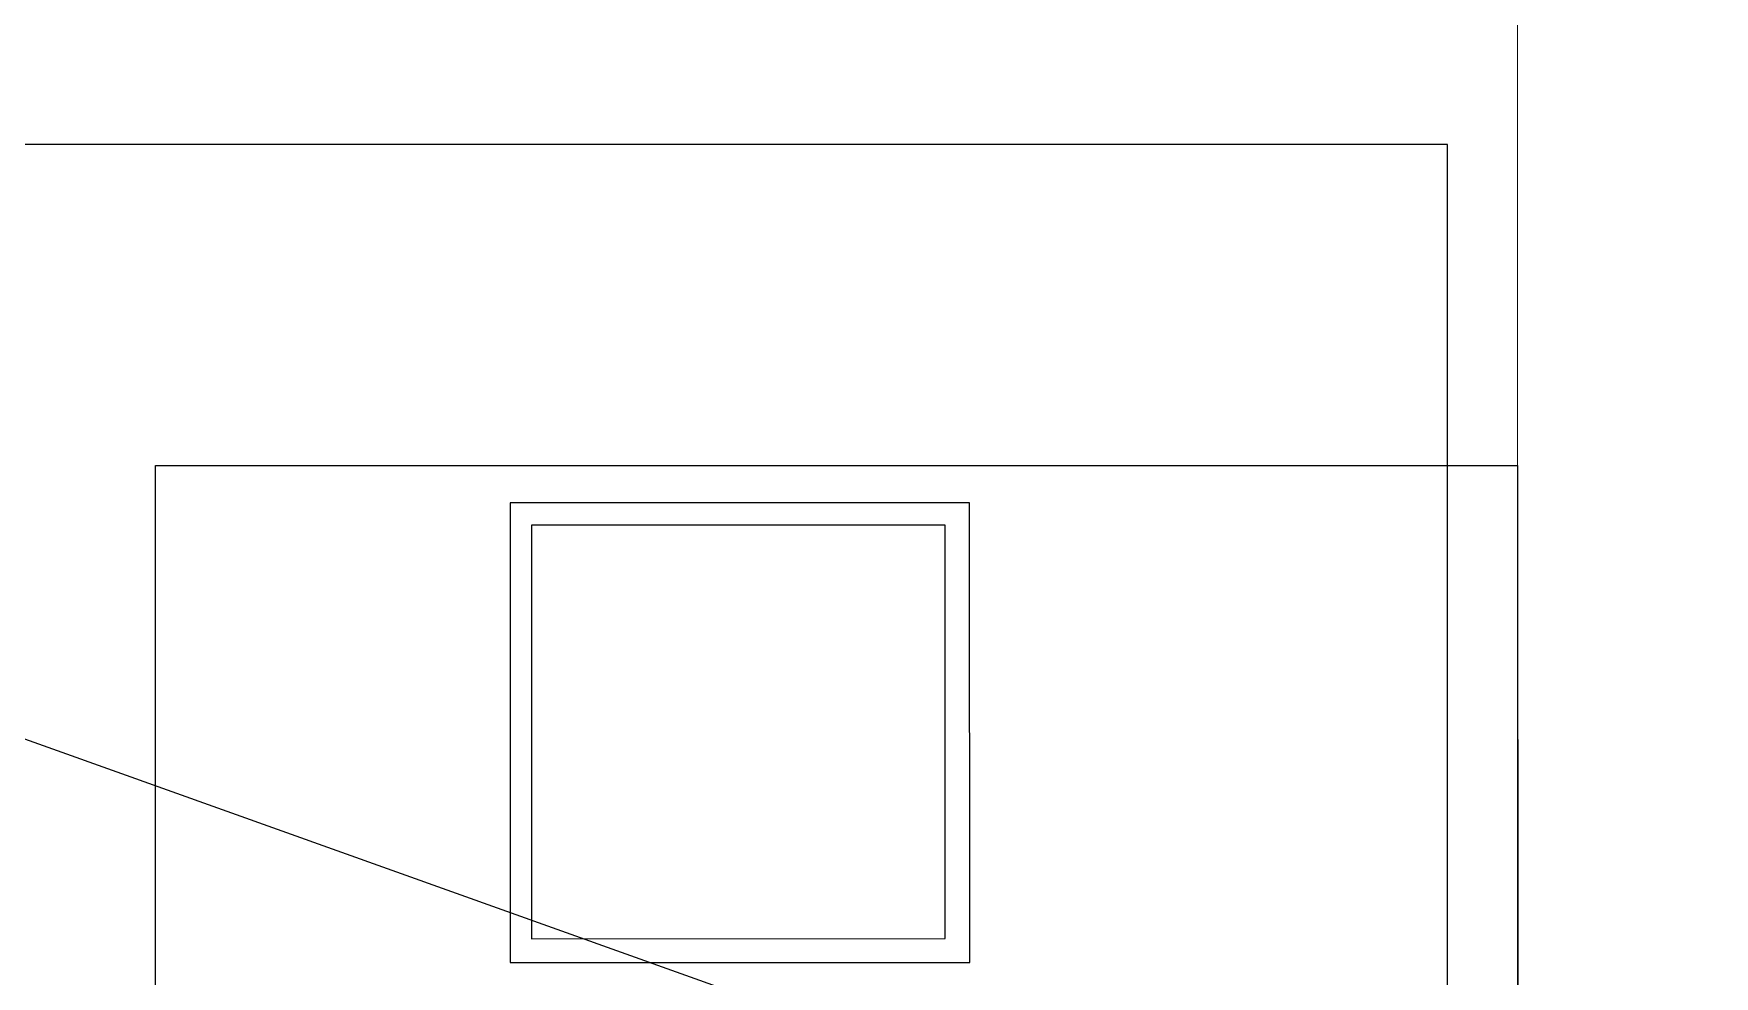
# Model space of a CAD drawing. Header units: inches. Extents: x 567429 to 582707, y 126347 to 133675.
# Drawn here: x 578236.9 to 578308.9, y 131696.7 to 131737.1 of the extents above; entities that cross this region are included whole.
import ezdxf

# ---------------------------------------------------------------- set-up
doc = ezdxf.new("R2010")
doc.units = ezdxf.units.IN
doc.header["$MEASUREMENT"] = 0
for name, color, linetype in [('BORD', 3, 'Continuous'), ('mobl', 11, 'Continuous'), ('SOUND WIRE', 4, 'Continuous'), ('wall kanaf', 4, 'Continuous')]:
    doc.layers.add(name, color=color, linetype=linetype)

# ---------------------------------------------------------------- blocks, each defined once
blk = doc.blocks.new('BOARD2')
at = {"layer": 'BORD', "color": 4}
for p, q in [((-163.075, -61.626), (-163.075, 0)), ((-163.075, 0), (163.075, 0)), ((163.075, -61.626), (-163.075, -61.626))]:
    blk.add_line(p, q, dxfattribs=at)
at = {"layer": 'BORD'}
for p, q in [((-161.386, -24.794), (-161.386, -45.585)), ((-140.595, -24.794), (-161.386, -24.794)), ((-140.595, -45.585), (-140.595, -24.794)), ((-160.38, -25.901), (-160.38, -44.613)), ((-141.668, -25.901), (-160.38, -25.901)), ((-141.668, -44.613), (-141.668, -25.901)), ((-160.38, -44.613), (-141.668, -44.613)), ((-161.386, -45.585), (-140.595, -45.585))]:
    blk.add_line(p, q, dxfattribs=at)

msp = doc.modelspace()

# ---------------------------------------------------------------- linework, layer by layer
at = {"layer": 'mobl', "color": 15}
for p, q in [((578297.486, 131732.375), (578097.486, 131732.375)), ((578297.486, 131642.375), (578297.486, 131732.375))]:
    msp.add_line(p, q, dxfattribs=at)
at = {"layer": 'SOUND WIRE'}
msp.add_line((577990.669, 131794.745), (578653.129, 131558.002), dxfattribs=at)
at = {"layer": 'wall kanaf', "color": 15, "lineweight": 20, "ltscale": 0.1}
msp.add_line((578300.486, 131859.789), (578300.486, 131345.289), dxfattribs=at)

# ---------------------------------------------------------------- block references
at = {"layer": 'BORD', "ltscale": 5, "xscale": 0.947301618010808, "yscale": 0.947301618010808, "zscale": 0.947301618010808, "rotation": 270.0091431634974}
msp.add_blockref('BOARD2', (578300.511, 131564.135), dxfattribs=at)

doc.saveas('drawing.dxf')
